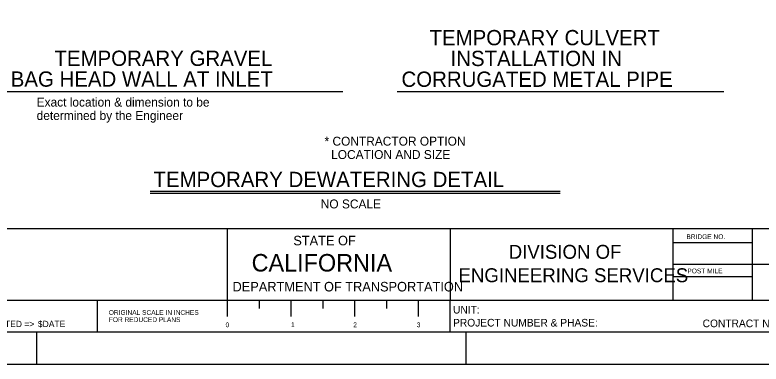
# Model space of a CAD drawing. Extents: x 0 to 2.83, y 0 to 1.83.
# Drawn here: x 1.159 to 2.136, y 0 to 0.457 of the extents above; entities that cross this region are included whole.
import ezdxf

# ---------------------------------------------------------------- set-up
doc = ezdxf.new("R2010")
doc.units = 0
for name, color, linetype in [('10 Sheet Format', 7, 'Continuous'), ('14 Ramp Anno', 7, 'Continuous'), ('210 Border', 7, 'Continuous'), ('214 Text and Titles', 7, 'Continuous')]:
    doc.layers.add(name, color=color, linetype=linetype)

msp = doc.modelspace()

# ---------------------------------------------------------------- linework, layer by layer
at = {"layer": '10 Sheet Format'}
msp.add_lwpolyline([(0, 0), (2.83333, 0), (2.83333, 1.83333), (0, 1.83333)], close=True, dxfattribs=at)
at = {"layer": '14 Ramp Anno'}
for p, q in [((1.3367, 0.22625), (1.87341, 0.22625)), ((1.3367, 0.22365), (1.87341, 0.22365))]:
    msp.add_line(p, q, dxfattribs=at)
at = {"layer": '210 Border'}
for p, q in [((2.79167, 0.17708), (0.08333, 0.17708)), ((1.4375, 0.17708), (1.4375, 0.08333)), ((1.72917, 0.17708), (1.72917, 0.08333)), ((2.02083, 0.17708), (2.02083, 0.08333)), ((2.125, 0.17708), (2.125, 0.08333)), ((2.02083, 0.15929), (2.125, 0.15929)), ((2.02083, 0.15929), (2.125, 0.15929)), ((2.79167, 0.13021), (2.02083, 0.13021)), ((2.02083, 0.11458), (2.125, 0.11458)), ((2.02083, 0.11458), (2.125, 0.11458)), ((2.79167, 0.08333), (0.08333, 0.08333)), ((1.26709, 0.08333), (1.26709, 0.04167)), ((1.4375, 0.08333), (1.4375, 0.0625)), ((1.47917, 0.08333), (1.47917, 0.07292)), ((1.52083, 0.08333), (1.52083, 0.0625)), ((1.5625, 0.08333), (1.5625, 0.07292)), ((1.60417, 0.08333), (1.60417, 0.0625)), ((1.64583, 0.08333), (1.64583, 0.07292)), ((1.6875, 0.08333), (1.6875, 0.0625)), ((1.72917, 0.04167), (1.72917, 0.08333)), ((2.79167, 0.04167), (0.08333, 0.04167)), ((1.1875, 0.04167), (1.1875, 0)), ((1.75, 0.04167), (1.75, 0))]:
    msp.add_line(p, q, dxfattribs=at)
at = {"layer": '214 Text and Titles'}
for p, q in [((1.14683, 0.35677), (1.58861, 0.35677)), ((1.65986, 0.35677), (2.08769, 0.35677))]:
    msp.add_line(p, q, dxfattribs=at)

# ---------------------------------------------------------------- texts
at = {"layer": '10 Sheet Format'}
for s, height, p in [('DATE PLOTTED =>', 0.0083333, (1.08446, 0.04833)), ('$DATE', 0.008333, (1.18951, 0.04833))]:
    msp.add_text(s, height=height, dxfattribs=at).set_placement(p)
at = {"layer": '14 Ramp Anno'}
for s, p in [('TEMPORARY CULVERT ', (1.70231, 0.41738)), ('TEMPORARY GRAVEL', (1.21119, 0.39037)), ('INSTALLATION IN', (1.72984, 0.39016)), ('BAG HEAD WALL AT INLET', (1.15392, 0.36316)), ('CORRUGATED METAL PIPE', (1.6656, 0.36295)), ('TEMPORARY DEWATERING DETAIL', (1.34083, 0.23172))]:
    msp.add_text(s, height=0.0200026, dxfattribs=at).set_placement(p)
at = {"layer": '210 Border'}
for s, height, p in [('STATE OF', 0.012498, (1.524, 0.15544)), ('BRIDGE NO.', 0.006249, (2.03869, 0.16362)), ('DIVISION OF', 0.0182285, (1.80602, 0.13783)), ('CALIFORNIA', 0.022917, (1.46938, 0.1212)), ('ENGINEERING SERVICES', 0.0182285, (1.74029, 0.1072)), ('POST MILE', 0.006249, (2.03996, 0.11879)), ('DEPARTMENT OF TRANSPORTATION', 0.0124983, (1.44442, 0.09509)), ('ORIGINAL SCALE IN INCHES', 0.0062344, (1.28242, 0.06441)), ('UNIT:', 0.01, (1.73313, 0.06613)), ('FOR REDUCED PLANS', 0.0062344, (1.28242, 0.05504)), ('PROJECT NUMBER & PHASE:', 0.01, (1.73313, 0.04917)), ('0', 0.00623, (1.43524, 0.04825)), ('1', 0.00623, (1.5209, 0.04851)), ('2', 0.00623, (1.60243, 0.04825)), ('3', 0.00623, (1.68557, 0.04825)), ('CONTRACT NO.:', 0.01, (2.05997, 0.04828))]:
    msp.add_text(s, height=height, dxfattribs=at).set_placement(p)
at = {"layer": '214 Text and Titles'}
for s, p in [('Exact location & dimension to be ', (1.18789, 0.33713)), ('determined by the Engineer', (1.18788, 0.31963))]:
    msp.add_text(s, height=0.0116667, rotation=359.97747, dxfattribs=at).set_placement(p)
for s, height, p in [('* CONTRACTOR OPTION', 0.0116667, (1.56484, 0.28598)), ('  LOCATION AND SIZE', 0.0116667, (1.56484, 0.26848)), ('NO SCALE', 0.011667, (1.55991, 0.2038))]:
    msp.add_text(s, height=height, dxfattribs=at).set_placement(p)

doc.saveas('drawing.dxf')
